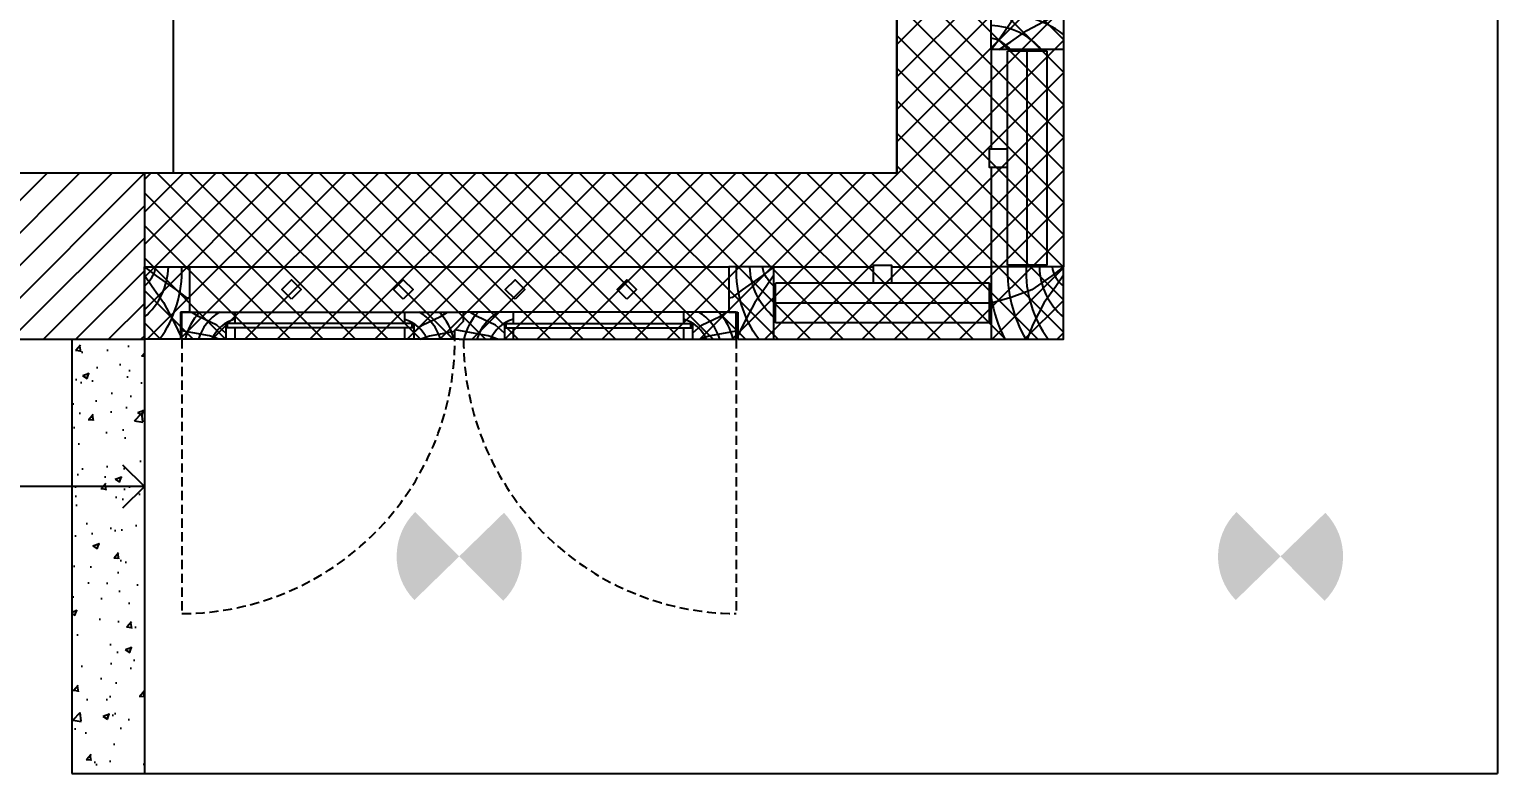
# Model space of a CAD drawing. Header units: metres. Extents: x -16 to 65907, y -5261 to 15511.
# Drawn here: x 18558.3 to 18761.2, y 4507.6 to 4610.4 of the extents above; entities that cross this region are included whole.
import ezdxf

# ---------------------------------------------------------------- set-up
doc = ezdxf.new("R2010")
doc.units = ezdxf.units.M
doc.header["$PDMODE"] = 67
doc.header["$PDSIZE"] = -5
doc.linetypes.add('DASHED', pattern=[19.05, 12.7, -6.35])
doc.layers.get('0').update_dxf_attribs({"color": 6})
for name, color, linetype in [('BC-CILL', 23, 'Continuous'), ('BC-DIMENSION', 8, 'Continuous'), ('BC-ELEC_FIT', 10, 'Continuous'), ('BC-FURNITURE', 5, 'Continuous'), ('BC-GREYCOLOR', 8, 'Continuous'), ('BC-HATCH', 8, 'Continuous'), ('BC-JOINERY', 93, 'Continuous'), ('BC-TEXT', 7, 'Continuous'), ('BC-WALLS', 1, 'Continuous'), ('BC-WHITECOLOR', 7, 'Continuous')]:
    doc.layers.add(name, color=color, linetype=linetype)
doc.layers.get('BC-ELEC_FIT').off()
doc.styles.add('BC-1IN10-3', font='FreeSans.ttf', dxfattribs={"height": 6})
doc.dimstyles.new('BC-1IN10-3', dxfattribs={"dimtxt": 6, "dimasz": 6, "dimexe": 0.18, "dimexo": 0.0625, "dimgap": 1, "dimtad": 0, "dimtoh": 1, "dimzin": 12, "dimdsep": 46, "dimtxsty": 'BC-1IN10-3', "dimblk": 'OPEN90', "dimcen": 0.09, "dimse1": 1, "dimse2": 1, "dimclrd": 256, "dimclre": 256, "dimclrt": 7, "dimadec": 0, "dimazin": 0, "dimtfac": 1, "dimtdec": 1, "dimtofl": 0, "dimtmove": 1, "dimatfit": 3, "dimldrblk": 'OPEN90', "dimfxl": 1, "dimtolj": 1, "dimtzin": 0, "dimlwd": -3, "dimarcsym": 0})

# ---------------------------------------------------------------- blocks, each defined once
blk = doc.blocks.new('BC-JN-FRAME-SIDE')
at = {"layer": 'BC-HATCH'}
for points in [[(0, -3.87), (-1.06, -2.29), (-2.66, -0.06), (-4.24, 2.97), (-5, 4.54)], [(-0.01, -5), (-1.62, -3.74), (-4.39, -1.84), (-5.78, -0.75), (-6.25, -0.66)]]:
    blk.add_lwpolyline(points, dxfattribs=at)
for centre, radius, start, end in [((10.75, -4.4), 15.93, 143.8447, 182.1637), ((5.98, -5.2), 9.31, 129.9112, 178.7469), ((2.65, -5.73), 4.3, 128.027, 170.1852)]:
    blk.add_arc(centre, radius, start, end, dxfattribs=at)
at = {"layer": 'BC-JOINERY'}
for p, q in [((-5, 1.25), (-5, 5)), ((-5, 5), (0, 5)), ((0, 5), (0, -5)), ((-6.25, -5), (-6.25, 1.25)), ((-6.25, 1.25), (-5, 1.25)), ((0, -5), (-6.25, -5))]:
    blk.add_line(p, q, dxfattribs=at)
blk = doc.blocks.new('_OPEN90')
at = {"color": 0, "linetype": 'ByBlock'}
for p, q in [((-0.5, 0.5), (0, 0)), ((0, 0), (-1, 0)), ((0, 0), (-0.5, -0.5))]:
    blk.add_line(p, q, dxfattribs=at)
blk = doc.blocks.new('*D1796')
at = {"layer": 'BC-DIMENSION', "linetype": 'Continuous', "lineweight": -3}
for p, q in [((18334.21, 4547.31), (18443.67, 4547.31)), ((18568.21, 4547.31), (18458.76, 4547.31))]:
    blk.add_line(p, q, dxfattribs=at)
at = {"layer": 'Defpoints', "color": 0}
for p in [(18574.21, 4590.64), (18328.21, 4569.44), (18328.21, 4547.31)]:
    blk.add_point(p, dxfattribs=at)
at = {"layer": 'BC-DIMENSION', "lineweight": -3, "xscale": 6, "yscale": 6, "zscale": 6, "rotation": 180}
blk.add_blockref('_OPEN90', (18328.21, 4547.31), dxfattribs=at)
at = {"layer": 'BC-DIMENSION', "lineweight": -3, "xscale": 6, "yscale": 6, "zscale": 6}
blk.add_blockref('_OPEN90', (18574.21, 4547.31), dxfattribs=at)
at = {"layer": 'BC-DIMENSION', "color": 7, "insert": (18451.21, 4547.31), "char_height": 6, "attachment_point": 5, "style": 'BC-1IN10-3'}
blk.add_mtext('\\A1;246', dxfattribs=at)
blk = doc.blocks.new('ele_ceiling_box')
at = {"layer": 'BC-WALLS'}
h = blk.add_hatch(color=256, dxfattribs=at)
edge = h.paths.add_edge_path()
edge.add_ellipse((0, 0), major_axis=(-6.11, 6.11), ratio=1, start_angle=179.7537, end_angle=269.2233)
edge.add_line((6.19, 6.03), (0, 0))
edge.add_line((0, 0), (6.08, -6.13))
edge = h.paths.add_edge_path()
edge.add_line((0, 0), (-6.08, 6.13))
edge.add_ellipse((0, 0), major_axis=(-6.11, 6.11), ratio=1, start_angle=359.7537, end_angle=449.2233)
edge.add_line((-6.19, -6.03), (0, 0))

msp = doc.modelspace()

# ---------------------------------------------------------------- hatches: boundary and pattern name
at = {"layer": 'BC-DIMENSION', "linetype": 'Continuous'}
h = msp.add_hatch(dxfattribs=at)
h.set_pattern_fill('ANSI31', color=256, style=0)
h.set_pattern_definition([(45, (-1743.164, 7235.6938), (-2.24506403, 2.24506403), [])])
h.paths.add_polyline_path([(18701.213, 4694.646), (18701.213, 5009.766), (18688.213, 5009.766), (18685.153, 5009.766), (18680.866, 5009.766), (18679.344, 5009.766), (18678.213, 5009.766), (18678.213, 4694.646)])
h.paths.add_polyline_path([(18574.213, 4567.637), (18574.213, 4590.637), (18348.213, 4590.637), (18348.213, 5021.266), (18325.213, 5021.266), (18325.213, 4757.066), (18325.213, 4590.637), (18315.213, 4590.637), (18315.213, 4580.637), (18325.213, 4580.637), (18325.213, 4567.637)])
h.paths.add_polyline_path([(18225.213, 4580.637), (18225.213, 4590.637), (18044.213, 4590.637), (18044.213, 4567.637), (18215.213, 4567.637), (18215.213, 4580.637)])
h.paths.add_polyline_path([(18193.213, 4734.066), (18193.213, 4757.066), (18051.312, 4757.066), (18051.326, 4734.066)])
h.paths.add_polyline_path([(17862.213, 4857.066), (17862.213, 5011.266), (17849.213, 5011.266), (17846.153, 5011.266), (17841.866, 5011.266), (17840.344, 5011.266), (17839.213, 5011.266), (17839.213, 4857.066), (17842.274, 4857.066), (17846.561, 4857.066), (17848.083, 4857.066), (17849.213, 4857.066)])
h.paths.add_polyline_path([(17862.213, 4722.637), (17862.213, 4757.066), (17839.213, 4757.066), (17839.213, 4722.637)])
h = msp.add_hatch(dxfattribs=at)
h.set_pattern_fill('ANSI37', color=256, style=0)
h.set_pattern_definition([(45, (-2182.3225, 7235.6938), (-2.24506403, 2.24506403), []), (135, (-2182.3225, 7235.6938), (-2.24506403, -2.24506403), [])])
h.paths.add_polyline_path([(18678.213, 4694.646), (18701.213, 4694.646), (18701.213, 4567.637), (18574.213, 4567.637), (18574.213, 4590.637), (18678.213, 4590.637)])
h = msp.add_hatch(dxfattribs=at)
h.set_pattern_fill('AR-CONC', color=256, scale=0.05, style=0)
h.set_pattern_definition([(50, (-1743.164, 7235.694), (9.1092334, -0.7969543), [0.9525, -10.4775]), (355, (-1743.164, 7235.694), (-1.7621413, 9.552832), [0.762, -8.382]), (100.451, (-1742.405, 7235.627), (7.347125, 8.7558344), [0.8095, -8.9045]), (46.1842, (-1743.164, 7238.234), (13.553952, -2.1021164), [1.42875, -15.71625]), (96.6356, (-1742.035, 7238.059), (11.870212, 12.371278), [1.21425, -13.35675]), (351.184, (-1743.164, 7238.234), (11.87023, 12.371256), [1.143, -12.573]), (21, (-1741.894, 7237.599), (7.580744, -5.113276), [0.9525, -10.4775]), (326, (-1741.894, 7237.599), (3.0901014, 9.2093983), [0.762, -8.382]), (71.4514, (-1741.262, 7237.173), (10.6708245, 4.096143), [0.8095, -8.9045]), (37.5, (-1743.164, 7235.6938), (0.15443016, 4.22775194), [0, -8.2804, 0, -8.509, 0, -8.41375]), (7.5, (-1743.164, 7235.694), (3.3409831, 5.0090287), [0, -4.8514, 0, -8.0899, 0, -3.20675]), (327.5, (-1745.996, 7235.6938), (6.77952976, -0.2864372), [0, -3.175, 0, -9.906, 0, -13.1445]), (317.5, (-1747.266, 7235.694), (7.406459, 1.2713246), [0, -4.1275, 0, -6.5786, 0, -9.3345])])
h.paths.add_polyline_path([(18574.213, 4507.637), (18574.213, 4567.637), (18564.213, 4567.637), (18564.213, 4507.637)])

# ---------------------------------------------------------------- linework, layer by layer
at = {"layer": 'BC-CILL'}
for p in [(18678.213, 4694.637), (18574.213, 4590.637)]:
    msp.add_line(p, (18678.213, 4590.637), dxfattribs=at)
at = {"layer": 'BC-FURNITURE'}
msp.add_line((18578.213, 4645.637), (18578.213, 4590.637), dxfattribs=at)
at = {"layer": 'BC-GREYCOLOR', "linetype": 'DASHED', "ltscale": 0.1}
for p, q in [((18579.413, 4567.637), (18579.413, 4529.737)), ((18656.013, 4567.637), (18656.013, 4529.737))]:
    msp.add_line(p, q, dxfattribs=at)
at = {"layer": 'BC-GREYCOLOR'}
for points in [[(18585.463, 4568.492), (18584.231, 4569.561), (18581.689, 4570.798), (18580.724, 4571.387)], [(18611.463, 4568.582), (18612.591, 4569.561), (18615.133, 4570.798), (18616.098, 4571.387)], [(18623.963, 4568.492), (18622.731, 4569.561), (18620.189, 4570.798), (18619.224, 4571.387)], [(18649.963, 4568.492), (18651.196, 4569.561), (18653.737, 4570.798), (18654.702, 4571.387)], [(18584.523, 4567.637), (18583.214, 4568.102), (18580.915, 4568.544), (18579.413, 4568.79)], [(18612.299, 4567.637), (18613.608, 4568.102), (18615.907, 4568.544), (18617.113, 4568.741)], [(18623.023, 4567.637), (18621.714, 4568.102), (18619.415, 4568.544), (18617.142, 4568.916)], [(18650.903, 4567.637), (18652.212, 4568.102), (18654.511, 4568.544), (18656.013, 4568.79)]]:
    msp.add_lwpolyline(points, dxfattribs=at)
for centre, radius, start, end in [((18587.984, 4565.729), 8.353, 137.3598, 166.7949), ((18587.984, 4565.729), 6.593, 120.88764, 163.17777), ((18608.838, 4565.729), 6.593, 16.82223, 59.11236), ((18608.838, 4565.729), 8.353, 13.2051, 42.6402), ((18626.484, 4565.729), 8.353, 137.3598, 166.7949), ((18626.484, 4565.729), 6.593, 120.88764, 163.17777), ((18647.442, 4565.729), 6.593, 16.82223, 59.11236), ((18647.442, 4565.729), 8.353, 13.2051, 42.6402), ((18587.984, 4565.729), 4.834, 105.24692, 156.74922), ((18608.838, 4565.729), 4.834, 23.25078, 73.46968), ((18626.484, 4565.729), 4.834, 105.24692, 156.74922), ((18647.442, 4565.729), 4.834, 23.25078, 74.75308)]:
    msp.add_arc(centre, radius, start, end, dxfattribs=at)
at = {"layer": 'BC-GREYCOLOR', "linetype": 'DASHED', "ltscale": 0.1}
for centre, start, end in [((18579.213, 4567.637), 270.30235, 360), ((18656.213, 4567.637), 180, 269.69765)]:
    msp.add_arc(centre, 37.9, start, end, dxfattribs=at)
at = {"layer": 'BC-HATCH'}
for points in [[(18701.213, 4577.637), (18699.599, 4576.381), (18696.838, 4574.481), (18693.985, 4573.383), (18691.213, 4572.614)], [(18701.223, 4576.506), (18700.164, 4574.927), (18698.56, 4572.7), (18696.986, 4569.671), (18696.213, 4567.637)]]:
    msp.add_lwpolyline(points, dxfattribs=at)
for centre, radius, start, end in [((18711.972, 4577.035), 18.508, 177.83632, 210.51783), ((18711.972, 4577.035), 15.93, 177.83632, 216.15529), ((18707.198, 4577.84), 9.313, 181.25314, 230.08881), ((18703.87, 4578.369), 4.298, 189.81483, 231.97299), ((18703.87, 4578.369), 4.298, 189.81483, 231.97299), ((18711.972, 4577.035), 21.086, 190.10712, 206.46989), ((18711.972, 4577.035), 21.086, 190.10712, 206.46989)]:
    msp.add_arc(centre, radius, start, end, dxfattribs=at)
at = {"layer": 'BC-JOINERY'}
for p, q in [((18585.463, 4569.812), (18585.463, 4569.212)), ((18585.463, 4569.212), (18585.463, 4567.637)), ((18585.713, 4569.212), (18585.713, 4569.812)), ((18611.213, 4569.212), (18611.213, 4569.812)), ((18611.463, 4569.812), (18611.463, 4569.212)), ((18611.463, 4569.212), (18611.463, 4567.637)), ((18623.963, 4569.812), (18623.963, 4569.212)), ((18623.963, 4569.212), (18623.963, 4567.637)), ((18624.213, 4569.212), (18624.213, 4569.812)), ((18649.713, 4569.212), (18649.713, 4569.812)), ((18649.963, 4569.812), (18649.963, 4569.212)), ((18649.963, 4569.212), (18649.963, 4567.637))]:
    msp.add_line(p, q, dxfattribs=at)
msp.add_lwpolyline([(18691.213, 4577.637), (18691.213, 4567.637), (18701.213, 4567.637), (18701.213, 4577.637)], close=True, dxfattribs=at)
for points in [[(18586.713, 4569.212), (18586.713, 4567.637), (18579.413, 4567.637), (18579.413, 4571.387), (18586.713, 4571.387), (18586.713, 4569.812)], [(18610.213, 4569.812), (18610.213, 4571.387), (18617.713, 4571.387)], [(18617.113, 4567.637), (18617.113, 4568.887), (18618.313, 4570.137), (18618.313, 4571.387)], [(18625.213, 4569.812), (18625.213, 4571.387), (18617.713, 4571.387)], [(18648.713, 4569.212), (18648.713, 4567.637), (18656.013, 4567.637), (18656.013, 4571.387), (18648.713, 4571.387), (18648.713, 4569.812)], [(18617.713, 4567.637), (18610.213, 4567.637), (18610.213, 4569.212)], [(18617.713, 4567.637), (18625.213, 4567.637), (18625.213, 4569.212)]]:
    msp.add_lwpolyline(points, dxfattribs=at)
at = {"layer": 'BC-TEXT'}
msp.add_lwpolyline([(18348.213, 5166.266), (18348.213, 4590.637), (18678.213, 4590.637), (18678.213, 5166.266)], close=True, dxfattribs=at)
at = {"layer": 'BC-WALLS'}
for p, q in [((18348.213, 4590.637), (18574.213, 4590.637)), ((18574.213, 4590.637), (18574.213, 4567.637)), ((18325.213, 4567.637), (18574.213, 4567.637)), ((18564.213, 4567.637), (18564.213, 4507.637)), ((18574.213, 4567.637), (18574.213, 4507.637)), ((18564.213, 4507.637), (18574.213, 4507.637))]:
    msp.add_line(p, q, dxfattribs=at)
at = {"layer": 'BC-WHITECOLOR'}
for p, q in [((18761.213, 4694.646), (18761.213, 4507.637)), ((18691.213, 4607.646), (18691.213, 4593.892)), ((18693.463, 4577.846), (18693.463, 4607.437)), ((18698.963, 4607.437), (18693.463, 4607.437)), ((18696.213, 4577.637), (18696.213, 4607.637)), ((18698.963, 4577.846), (18698.963, 4607.437)), ((18701.213, 4607.637), (18701.213, 4577.637)), ((18691.213, 4591.392), (18691.213, 4577.637)), ((18580.463, 4577.637), (18654.963, 4577.637)), ((18661.204, 4577.637), (18674.958, 4577.637)), ((18677.458, 4577.637), (18691.213, 4577.637)), ((18698.963, 4577.846), (18693.463, 4577.846)), ((18691.004, 4575.387), (18661.413, 4575.387)), ((18661.413, 4569.887), (18661.413, 4575.387)), ((18691.004, 4569.887), (18691.004, 4575.387)), ((18586.713, 4571.387), (18610.213, 4571.387)), ((18648.713, 4571.387), (18625.213, 4571.387)), ((18691.213, 4572.637), (18661.213, 4572.637)), ((18611.463, 4569.812), (18585.463, 4569.812)), ((18611.463, 4569.212), (18585.463, 4569.212)), ((18623.963, 4569.812), (18649.963, 4569.812)), ((18623.963, 4569.212), (18649.963, 4569.212)), ((18691.004, 4569.887), (18661.413, 4569.887)), ((18610.213, 4567.637), (18586.713, 4567.637)), ((18625.213, 4567.637), (18648.713, 4567.637)), ((18661.213, 4567.637), (18691.213, 4567.637)), ((18574.213, 4507.637), (18761.213, 4507.637))]:
    msp.add_line(p, q, dxfattribs=at)
for points in [[(18693.463, 4593.892), (18690.963, 4593.892), (18690.963, 4591.392), (18693.463, 4591.392)], [(18674.958, 4575.387), (18674.958, 4577.887), (18677.458, 4577.887), (18677.458, 4575.387)], [(18594.557, 4573.168), (18593.214, 4574.512), (18594.557, 4575.855), (18595.901, 4574.512)], [(18609.995, 4573.168), (18608.651, 4574.512), (18609.995, 4575.855), (18611.338, 4574.512)], [(18625.432, 4573.168), (18624.088, 4574.512), (18625.432, 4575.855), (18626.775, 4574.512)], [(18640.869, 4573.168), (18639.526, 4574.512), (18640.869, 4575.855), (18642.213, 4574.512)]]:
    msp.add_lwpolyline(points, close=True, dxfattribs=at)

# ---------------------------------------------------------------- block references
at = {"layer": 'BC-ELEC_FIT', "linetype": 'Continuous'}
for p in [(18617.713, 4537.637), (18731.213, 4537.637)]:
    msp.add_blockref('ele_ceiling_box', p, dxfattribs=at)
at = {"layer": 'BC-JOINERY'}
for p, rotation in [((18696.213, 4607.637), 270), ((18574.213, 4572.637), 180)]:
    msp.add_blockref('BC-JN-FRAME-SIDE', p, dxfattribs=dict(at, rotation=rotation))
at = {"layer": 'BC-JOINERY', "xscale": -1, "rotation": 180}
msp.add_blockref('BC-JN-FRAME-SIDE', (18661.213, 4572.637), dxfattribs=at)

# ---------------------------------------------------------------- dimensions: what is measured, and where the dimension line sits
at = {"layer": 'BC-DIMENSION', "linetype": 'Continuous'}
dim = msp.add_linear_dim(base=(18328.213, 4547.307), p1=(18574.213, 4590.637), p2=(18328.213, 4569.442), dimstyle='BC-1IN10-3', override={"dimlfac": 1}, dxfattribs=at)
dim.commit()
dim.dimension.update_dxf_attribs({"geometry": '*D1796', "text_midpoint": (18451.213, 4547.307)})

doc.saveas('drawing.dxf')
